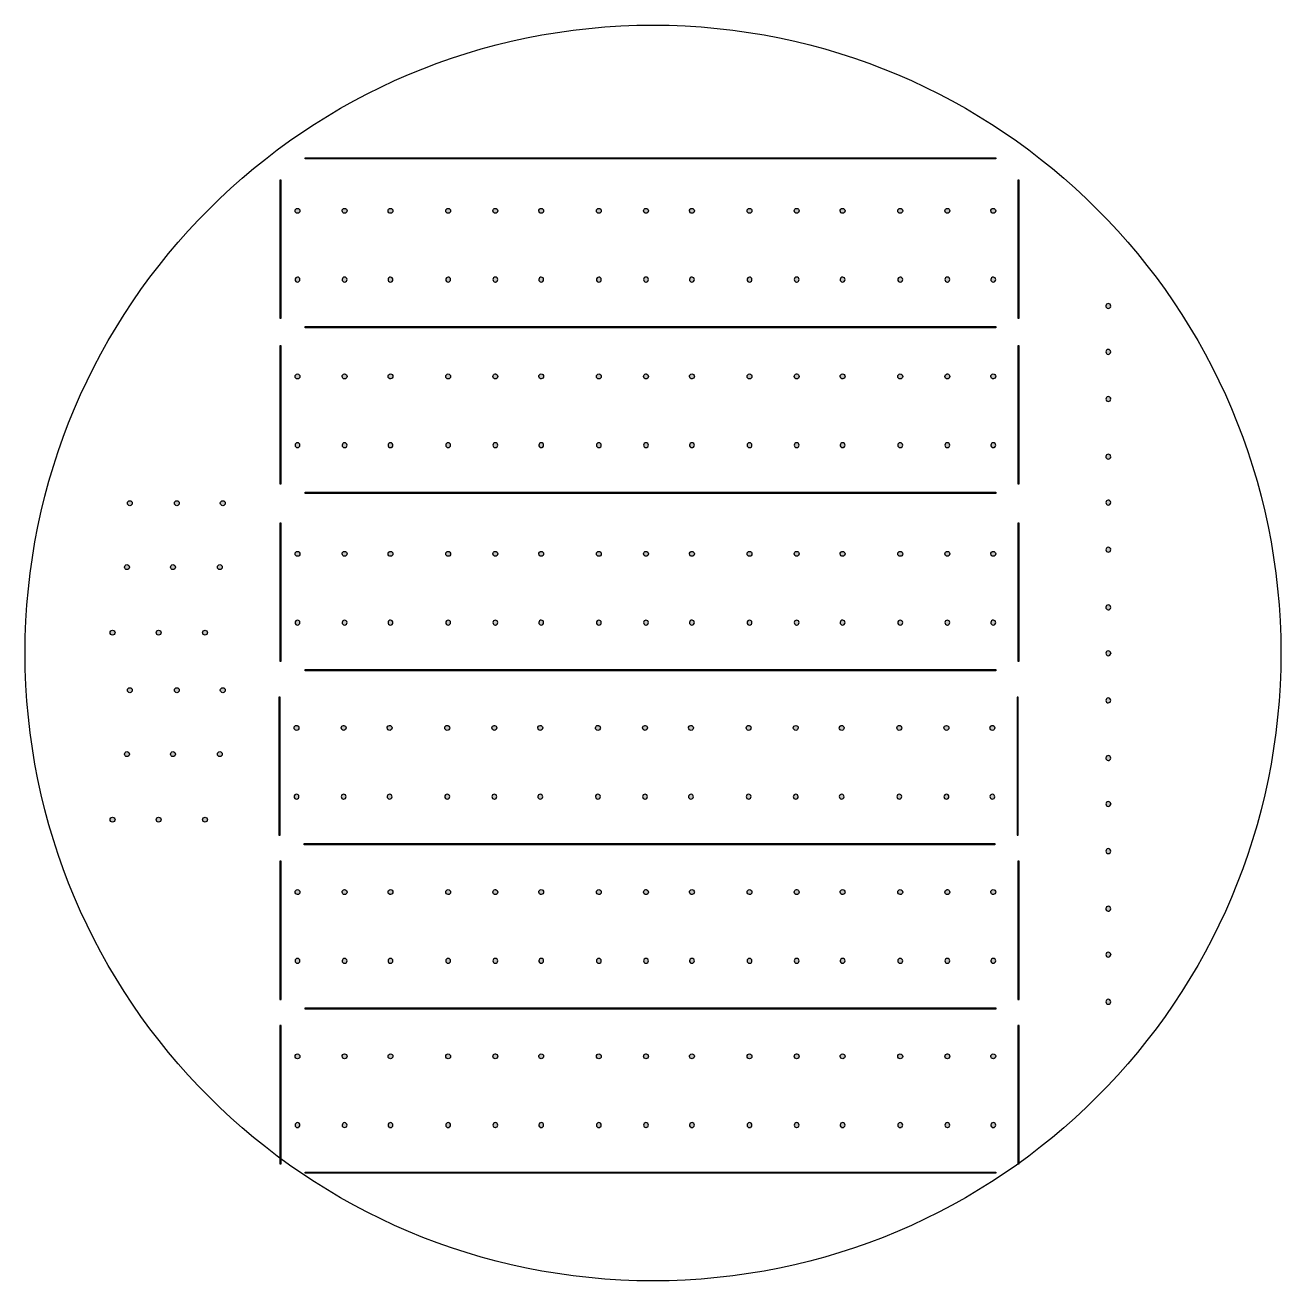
# Model space of a CAD drawing. Header units: inches. Extents: x 734146 to 834146, y 204695 to 304695.
import ezdxf

# ---------------------------------------------------------------- set-up
doc = ezdxf.new("R2010")
doc.units = ezdxf.units.IN
doc.header["$MEASUREMENT"] = 0

# ---------------------------------------------------------------- blocks, each defined once
blk = doc.blocks.new('*U8')
h = blk.add_hatch(color=256)
edge = h.paths.add_edge_path()
edge.add_line((-3378, 959), (-3369, 963))
edge.add_arc((-3452, 1140), 195, 295.21094, 652.24829)
edge = h.paths.add_edge_path()
edge.add_line((3870, 965), (3879, 961))
edge.add_arc((3957, 1140), 195, 246.25786, 603.30902)
edge = h.paths.add_edge_path()
edge.add_line((295, 945), (305, 945))
edge.add_arc((300, 1140), 195, 271.46928, 628.53072)
for p, q in [((-3378, 959), (-3369, 963)), ((295, 945), (305, 945)), ((3870, 965), (3879, 961))]:
    blk.add_line(p, q)
for centre, start, end in [((-3452, 1140), 295.21094, 292.24829), ((300, 1140), 271.46928, 268.53072), ((3957, 1140), 246.25786, 243.30902)]:
    blk.add_arc(centre, 195, start, end)
blk = doc.blocks.new('*U6')
at = {"color": 0, "linetype": 'ByBlock', "lineweight": -2, "transparency": 16777216}
for p in [(0, 0), (12000, 0), (24000, 0), (36000, 0), (48000, 0)]:
    blk.add_blockref('*U8', p, dxfattribs=at)
blk = doc.blocks.new('*U7')
h = blk.add_hatch(color=256)
edge = h.paths.add_edge_path()
edge.add_line((-3378, 959), (-3369, 963))
edge.add_arc((-3452, 1140), 195, 295.21094, 652.24829)
edge = h.paths.add_edge_path()
edge.add_line((295, 945), (305, 945))
edge.add_arc((300, 1140), 195, 271.46928, 628.53072)
edge = h.paths.add_edge_path()
edge.add_line((3879, 961), (3870, 965))
edge.add_arc((3957, 1140), 195, -113.74214, 243.30902, ccw=False)
for p, q in [((-3378, 959), (-3369, 963)), ((295, 945), (305, 945)), ((3879, 961), (3870, 965))]:
    blk.add_line(p, q)
for centre, start, end in [((-3452, 1140), 295.21094, 292.24829), ((300, 1140), 271.46928, 268.53072), ((3957, 1140), 246.25786, 243.30902)]:
    blk.add_arc(centre, 195, start, end)
blk = doc.blocks.new('*U5')
at = {"color": 0, "linetype": 'ByBlock', "lineweight": -2, "transparency": 16777216}
for p in [(0, 0), (12000, 0), (24000, 0), (36000, 0), (48000, 0)]:
    blk.add_blockref('*U7', p, dxfattribs=at)
blk = doc.blocks.new('*U15')
h = blk.add_hatch(color=256)
edge = h.paths.add_edge_path()
edge.add_line((295, 945), (305, 945))
edge.add_arc((300, 1140), 195, 271.46928, 628.53072)
edge = h.paths.add_edge_path()
edge.add_line((3870, 965), (3879, 961))
edge.add_arc((3957, 1140), 195, 246.25786, 603.30902)
edge = h.paths.add_edge_path()
edge.add_line((-3378, 959), (-3369, 963))
edge.add_arc((-3452, 1140), 195, 295.21094, 652.24829)
for p, q in [((-3378, 959), (-3369, 963)), ((295, 945), (305, 945)), ((3870, 965), (3879, 961))]:
    blk.add_line(p, q)
for centre, start, end in [((-3452, 1140), 295.21094, 292.24829), ((300, 1140), 271.46928, 268.53072), ((3957, 1140), 246.25786, 243.30902)]:
    blk.add_arc(centre, 195, start, end)
blk = doc.blocks.new('*U17')
at = {"color": 0, "linetype": 'ByBlock', "lineweight": -2, "transparency": 16777216}
for p in [(0, 0), (12000, 0), (24000, 0), (36000, 0), (48000, 0)]:
    blk.add_blockref('*U15', p, dxfattribs=at)
blk = doc.blocks.new('*U18')
h = blk.add_hatch(color=256)
edge = h.paths.add_edge_path()
edge.add_line((-3378, 959), (-3369, 963))
edge.add_arc((-3452, 1140), 195, 295.21094, 652.24829)
edge = h.paths.add_edge_path()
edge.add_line((295, 945), (305, 945))
edge.add_arc((300, 1140), 195, 271.46928, 628.53072)
edge = h.paths.add_edge_path()
edge.add_line((3870, 965), (3879, 961))
edge.add_arc((3957, 1140), 195, 246.25786, 603.30902)
for p, q in [((-3378, 959), (-3369, 963)), ((295, 945), (305, 945)), ((3870, 965), (3879, 961))]:
    blk.add_line(p, q)
for centre, start, end in [((-3452, 1140), 295.21094, 292.24829), ((300, 1140), 271.46928, 268.53072), ((3957, 1140), 246.25786, 243.30902)]:
    blk.add_arc(centre, 195, start, end)
blk = doc.blocks.new('*U16')
at = {"color": 0, "linetype": 'ByBlock', "lineweight": -2, "transparency": 16777216}
for p in [(0, 0), (12000, 0), (24000, 0), (36000, 0), (48000, 0)]:
    blk.add_blockref('*U18', p, dxfattribs=at)
blk = doc.blocks.new('*U38')
h = blk.add_hatch(color=256)
edge = h.paths.add_edge_path()
edge.add_line((295, 945), (305, 945))
edge.add_arc((300, 1140), 195, 271.46928, 628.53072)
edge = h.paths.add_edge_path()
edge.add_line((3870, 965), (3879, 961))
edge.add_arc((3957, 1140), 195, 246.25786, 603.30902)
edge = h.paths.add_edge_path()
edge.add_line((-3378, 959), (-3369, 963))
edge.add_arc((-3452, 1140), 195, 295.21094, 652.24829)
for p, q in [((-3378, 959), (-3369, 963)), ((295, 945), (305, 945)), ((3870, 965), (3879, 961))]:
    blk.add_line(p, q)
for centre, start, end in [((-3452, 1140), 295.21094, 292.24829), ((300, 1140), 271.46928, 268.53072), ((3957, 1140), 246.25786, 243.30902)]:
    blk.add_arc(centre, 195, start, end)
blk = doc.blocks.new('*U36')
at = {"color": 0, "linetype": 'ByBlock', "lineweight": -2, "transparency": 16777216}
for p in [(0, 0), (12000, 0), (24000, 0), (36000, 0), (48000, 0)]:
    blk.add_blockref('*U38', p, dxfattribs=at)
blk = doc.blocks.new('*U37')
h = blk.add_hatch(color=256)
edge = h.paths.add_edge_path()
edge.add_line((295, 945), (305, 945))
edge.add_arc((300, 1140), 195, 271.46928, 628.53072)
edge = h.paths.add_edge_path()
edge.add_line((3870, 965), (3879, 961))
edge.add_arc((3957, 1140), 195, 246.25786, 603.30902)
edge = h.paths.add_edge_path()
edge.add_line((-3378, 959), (-3369, 963))
edge.add_arc((-3452, 1140), 195, 295.21094, 652.24829)
for p, q in [((-3378, 959), (-3369, 963)), ((295, 945), (305, 945)), ((3870, 965), (3879, 961))]:
    blk.add_line(p, q)
for centre, start, end in [((-3452, 1140), 295.21094, 292.24829), ((300, 1140), 271.46928, 268.53072), ((3957, 1140), 246.25786, 243.30902)]:
    blk.add_arc(centre, 195, start, end)
blk = doc.blocks.new('*U35')
at = {"color": 0, "linetype": 'ByBlock', "lineweight": -2, "transparency": 16777216}
for p in [(0, 0), (12000, 0), (24000, 0), (36000, 0), (48000, 0)]:
    blk.add_blockref('*U37', p, dxfattribs=at)
blk = doc.blocks.new('*U39')
h = blk.add_hatch(color=256)
edge = h.paths.add_edge_path()
edge.add_line((-3378, 959), (-3369, 963))
edge.add_arc((-3452, 1140), 195, 295.21094, 652.24829)
edge = h.paths.add_edge_path()
edge.add_line((3870, 965), (3879, 961))
edge.add_arc((3957, 1140), 195, 246.25786, 603.30902)
edge = h.paths.add_edge_path()
edge.add_line((295, 945), (305, 945))
edge.add_arc((300, 1140), 195, 271.46928, 628.53072)
for p, q in [((-3378, 959), (-3369, 963)), ((295, 945), (305, 945)), ((3870, 965), (3879, 961))]:
    blk.add_line(p, q)
for centre, start, end in [((-3452, 1140), 295.21094, 292.24829), ((300, 1140), 271.46928, 268.53072), ((3957, 1140), 246.25786, 243.30902)]:
    blk.add_arc(centre, 195, start, end)
blk = doc.blocks.new('*U41')
at = {"color": 0, "linetype": 'ByBlock', "lineweight": -2, "transparency": 16777216}
for p in [(0, 0), (12000, 0), (24000, 0), (36000, 0), (48000, 0)]:
    blk.add_blockref('*U39', p, dxfattribs=at)
blk = doc.blocks.new('*U42')
h = blk.add_hatch(color=256)
edge = h.paths.add_edge_path()
edge.add_line((-3378, 959), (-3369, 963))
edge.add_arc((-3452, 1140), 195, 295.21094, 652.24829)
edge = h.paths.add_edge_path()
edge.add_line((295, 945), (305, 945))
edge.add_arc((300, 1140), 195, 271.46928, 628.53072)
edge = h.paths.add_edge_path()
edge.add_line((3870, 965), (3879, 961))
edge.add_arc((3957, 1140), 195, 246.25786, 603.30902)
for p, q in [((-3378, 959), (-3369, 963)), ((295, 945), (305, 945)), ((3870, 965), (3879, 961))]:
    blk.add_line(p, q)
for centre, start, end in [((-3452, 1140), 295.21094, 292.24829), ((300, 1140), 271.46928, 268.53072), ((3957, 1140), 246.25786, 243.30902)]:
    blk.add_arc(centre, 195, start, end)
blk = doc.blocks.new('*U40')
at = {"color": 0, "linetype": 'ByBlock', "lineweight": -2, "transparency": 16777216}
for p in [(0, 0), (12000, 0), (24000, 0), (36000, 0), (48000, 0)]:
    blk.add_blockref('*U42', p, dxfattribs=at)
blk = doc.blocks.new('*U43')
h = blk.add_hatch(color=256)
edge = h.paths.add_edge_path()
edge.add_line((-3378, 959), (-3369, 963))
edge.add_arc((-3452, 1140), 195, 295.21094, 652.24829)
edge = h.paths.add_edge_path()
edge.add_line((295, 945), (305, 945))
edge.add_arc((300, 1140), 195, 271.46928, 628.53072)
edge = h.paths.add_edge_path()
edge.add_line((3870, 965), (3879, 961))
edge.add_arc((3957, 1140), 195, 246.25786, 603.30902)
for p, q in [((-3378, 959), (-3369, 963)), ((295, 945), (305, 945)), ((3870, 965), (3879, 961))]:
    blk.add_line(p, q)
for centre, start, end in [((-3452, 1140), 295.21094, 292.24829), ((300, 1140), 271.46928, 268.53072), ((3957, 1140), 246.25786, 243.30902)]:
    blk.add_arc(centre, 195, start, end)
blk = doc.blocks.new('*U45')
at = {"color": 0, "linetype": 'ByBlock', "lineweight": -2, "transparency": 16777216}
for p in [(0, 0), (12000, 0), (24000, 0), (36000, 0), (48000, 0)]:
    blk.add_blockref('*U43', p, dxfattribs=at)
blk = doc.blocks.new('*U46')
h = blk.add_hatch(color=256)
edge = h.paths.add_edge_path()
edge.add_line((-3378, 959), (-3369, 963))
edge.add_arc((-3452, 1140), 195, 295.21094, 652.24829)
edge = h.paths.add_edge_path()
edge.add_line((3870, 965), (3879, 961))
edge.add_arc((3957, 1140), 195, 246.25786, 603.30902)
edge = h.paths.add_edge_path()
edge.add_line((295, 945), (305, 945))
edge.add_arc((300, 1140), 195, 271.46928, 628.53072)
for p, q in [((-3378, 959), (-3369, 963)), ((295, 945), (305, 945)), ((3870, 965), (3879, 961))]:
    blk.add_line(p, q)
for centre, start, end in [((-3452, 1140), 295.21094, 292.24829), ((300, 1140), 271.46928, 268.53072), ((3957, 1140), 246.25786, 243.30902)]:
    blk.add_arc(centre, 195, start, end)
blk = doc.blocks.new('*U44')
at = {"color": 0, "linetype": 'ByBlock', "lineweight": -2, "transparency": 16777216}
for p in [(0, 0), (12000, 0), (24000, 0), (36000, 0), (48000, 0)]:
    blk.add_blockref('*U46', p, dxfattribs=at)
blk = doc.blocks.new('*U50')
h = blk.add_hatch(color=256)
edge = h.paths.add_edge_path()
edge.add_line((3870, 965), (3879, 961))
edge.add_arc((3957, 1140), 195, 246.25786, 603.30902)
edge = h.paths.add_edge_path()
edge.add_line((295, 945), (305, 945))
edge.add_arc((300, 1140), 195, 271.46928, 628.53072)
edge = h.paths.add_edge_path()
edge.add_line((-3378, 959), (-3369, 963))
edge.add_arc((-3452, 1140), 195, 295.21094, 652.24829)
for p, q in [((-3378, 959), (-3369, 963)), ((295, 945), (305, 945)), ((3870, 965), (3879, 961))]:
    blk.add_line(p, q)
for centre, start, end in [((-3452, 1140), 295.21094, 292.24829), ((300, 1140), 271.46928, 268.53072), ((3957, 1140), 246.25786, 243.30902)]:
    blk.add_arc(centre, 195, start, end)
blk = doc.blocks.new('*U48')
at = {"color": 0, "linetype": 'ByBlock', "lineweight": -2, "transparency": 16777216}
for p in [(0, 0), (12000, 0), (24000, 0), (36000, 0), (48000, 0)]:
    blk.add_blockref('*U50', p, dxfattribs=at)
blk = doc.blocks.new('*U49')
h = blk.add_hatch(color=256)
edge = h.paths.add_edge_path()
edge.add_line((-3378, 959), (-3369, 963))
edge.add_arc((-3452, 1140), 195, 295.21094, 652.24829)
edge = h.paths.add_edge_path()
edge.add_line((295, 945), (305, 945))
edge.add_arc((300, 1140), 195, 271.46928, 628.53072)
edge = h.paths.add_edge_path()
edge.add_line((3870, 965), (3879, 961))
edge.add_arc((3957, 1140), 195, 246.25786, 603.30902)
for p, q in [((-3378, 959), (-3369, 963)), ((295, 945), (305, 945)), ((3870, 965), (3879, 961))]:
    blk.add_line(p, q)
for centre, start, end in [((-3452, 1140), 295.21094, 292.24829), ((300, 1140), 271.46928, 268.53072), ((3957, 1140), 246.25786, 243.30902)]:
    blk.add_arc(centre, 195, start, end)
blk = doc.blocks.new('*U47')
at = {"color": 0, "linetype": 'ByBlock', "lineweight": -2, "transparency": 16777216}
for p in [(0, 0), (12000, 0), (24000, 0), (36000, 0), (48000, 0)]:
    blk.add_blockref('*U49', p, dxfattribs=at)
blk = doc.blocks.new('*U120')
h = blk.add_hatch(color=256)
edge = h.paths.add_edge_path()
edge.add_line((3879, 961), (3870, 965))
edge.add_arc((3957, 1140), 195, -113.74214, 243.30902, ccw=False)
edge = h.paths.add_edge_path()
edge.add_line((305, 945), (295, 945))
edge.add_arc((300, 1140), 195, -88.53072, 268.53072, ccw=False)
edge = h.paths.add_edge_path()
edge.add_line((-3369, 963), (-3378, 959))
edge.add_arc((-3452, 1140), 195, -64.78906, 292.24829, ccw=False)
for p, q in [((-3369, 963), (-3378, 959)), ((305, 945), (295, 945)), ((3879, 961), (3870, 965))]:
    blk.add_line(p, q)
for centre, start, end in [((-3452, 1140), 295.21094, 292.24829), ((300, 1140), 271.46928, 268.53072), ((3957, 1140), 246.25786, 243.30902)]:
    blk.add_arc(centre, 195, start, end)
blk = doc.blocks.new('*U118')
at = {"color": 0, "linetype": 'ByBlock', "lineweight": -2, "transparency": 16777216}
for p in [(0, 0), (12000, 0), (24000, 0), (36000, 0), (48000, 0)]:
    blk.add_blockref('*U120', p, dxfattribs=at)

msp = doc.modelspace()

# ---------------------------------------------------------------- hatches: boundary and pattern name
h = msp.add_hatch(color=256)
h.dxf.hatch_style = 1
h.paths.add_polyline_path([(756452, 294138), (811452, 294138), (811452, 294038), (756452, 294038)])
h = msp.add_hatch(color=256)
h.dxf.hatch_style = 1
h.paths.add_polyline_path([(754537, 292357), (754437, 292357), (754437, 281357), (754537, 281357)])
h = msp.add_hatch(color=256)
h.dxf.hatch_style = 1
h.paths.add_polyline_path([(813309, 292357), (813209, 292357), (813209, 281357), (813309, 281357)])
h = msp.add_hatch(color=256)
h.dxf.hatch_style = 1
h.paths.add_polyline_path([(756452, 280695), (811452, 280695), (811452, 280595), (756452, 280595)])
h = msp.add_hatch(color=256)
h.dxf.hatch_style = 1
h.paths.add_polyline_path([(756452, 267506), (811452, 267506), (811452, 267406), (756452, 267406)])
h.paths.add_polyline_path([(813309, 279168), (813209, 279168), (813209, 268168), (813309, 268168)])
h = msp.add_hatch(color=256)
edge = h.paths.add_edge_path()
edge.add_arc((742486, 266622), 195, 0, 360)
edge = h.paths.add_edge_path()
edge.add_arc((746226, 266622), 195, 0, 360)
edge = h.paths.add_edge_path()
edge.add_arc((749887, 266622), 195, 0, 360)
h = msp.add_hatch(color=256)
h.dxf.hatch_style = 1
h.paths.add_polyline_path([(756452, 253378), (811452, 253378), (811452, 253278), (756452, 253278)])
h.paths.add_polyline_path([(754537, 265040), (754437, 265040), (754437, 254040), (754537, 254040)])
h = msp.add_hatch(color=256)
h.dxf.hatch_style = 1
h.paths.add_polyline_path([(813309, 265040), (813209, 265040), (813209, 254040), (813309, 254040)])
h = msp.add_hatch(color=256)
edge = h.paths.add_edge_path()
edge.add_arc((749655, 261537), 195, 0, 360)
edge = h.paths.add_edge_path()
edge.add_arc((742255, 261537), 195, 0, 360)
edge = h.paths.add_edge_path()
edge.add_arc((745918, 261537), 195, 0, 360)
h = msp.add_hatch(color=256)
edge = h.paths.add_edge_path()
edge.add_arc((748474, 256315), 195, 0, 360)
edge = h.paths.add_edge_path()
edge.add_arc((744777, 256315), 195, 0, 360)
edge = h.paths.add_edge_path()
edge.add_arc((741110, 256315), 195, 0, 360)
h = msp.add_hatch(color=256)
edge = h.paths.add_edge_path()
edge.add_arc((742486, 251730), 195, 0, 360)
edge = h.paths.add_edge_path()
edge.add_arc((746226, 251730), 195, 0, 360)
edge = h.paths.add_edge_path()
edge.add_arc((749887, 251730), 195, 0, 360)
h = msp.add_hatch(color=256)
h.dxf.hatch_style = 1
h.paths.add_polyline_path([(813235, 251180), (813135, 251180), (813135, 240180), (813235, 240180)])
h.paths.add_polyline_path([(756378, 239518), (811378, 239518), (811378, 239418), (756378, 239418)])
h.paths.add_polyline_path([(813309, 238107), (813209, 238107), (813209, 227107), (813309, 227107)])
h.paths.add_polyline_path([(754463, 251180), (754363, 251180), (754363, 240180), (754463, 240180)])
h.paths.add_polyline_path([(754537, 238107), (754437, 238107), (754437, 227107), (754537, 227107)])
h.paths.add_polyline_path([(754537, 225027), (754437, 225027), (754437, 214027), (754537, 214027)])
h.paths.add_polyline_path([(756452, 226444), (811452, 226444), (811452, 226344), (756452, 226344)])
h.paths.add_polyline_path([(813309, 225027), (813209, 225027), (813209, 214027), (813309, 214027)])
h.paths.add_polyline_path([(756452, 213365), (811452, 213365), (811452, 213265), (756452, 213265)])
h = msp.add_hatch(color=256)
edge = h.paths.add_edge_path()
edge.add_arc((749655, 246645), 195, 0, 360)
edge = h.paths.add_edge_path()
edge.add_arc((742255, 246645), 195, 0, 360)
edge = h.paths.add_edge_path()
edge.add_arc((745918, 246645), 195, 0, 360)
h = msp.add_hatch(color=256)
edge = h.paths.add_edge_path()
edge.add_arc((748474, 241423), 195, 0, 360)
edge = h.paths.add_edge_path()
edge.add_arc((744777, 241423), 195, 0, 360)
edge = h.paths.add_edge_path()
edge.add_arc((741110, 241423), 195, 0, 360)

# ---------------------------------------------------------------- linework, layer by layer
for points in [[(756452, 294138), (811452, 294138), (811452, 294038), (756452, 294038)], [(754537, 292357), (754437, 292357), (754437, 281357), (754537, 281357)], [(813309, 292357), (813209, 292357), (813209, 281357), (813309, 281357)], [(756452, 280695), (811452, 280695), (811452, 280595), (756452, 280595)], [(754537, 279168), (754437, 279168), (754437, 268168), (754537, 268168)], [(813309, 279168), (813209, 279168), (813209, 268168), (813309, 268168)], [(756452, 267506), (811452, 267506), (811452, 267406), (756452, 267406)], [(754537, 265040), (754437, 265040), (754437, 254040), (754537, 254040)], [(813309, 265040), (813209, 265040), (813209, 254040), (813309, 254040)], [(756452, 253378), (811452, 253378), (811452, 253278), (756452, 253278)], [(754463, 251180), (754363, 251180), (754363, 240180), (754463, 240180)], [(813235, 251180), (813135, 251180), (813135, 240180), (813235, 240180)], [(756378, 239518), (811378, 239518), (811378, 239418), (756378, 239418)], [(754537, 238107), (754437, 238107), (754437, 227107), (754537, 227107)], [(813309, 238107), (813209, 238107), (813209, 227107), (813309, 227107)], [(756452, 226444), (811452, 226444), (811452, 226344), (756452, 226344)], [(754537, 225027), (754437, 225027), (754437, 214027), (754537, 214027)], [(813309, 225027), (813209, 225027), (813209, 214027), (813309, 214027)], [(756452, 213365), (811452, 213365), (811452, 213265), (756452, 213265)]]:
    msp.add_lwpolyline(points, close=True)
for centre, radius in [((784146, 254695), 50000), ((742486, 266622), 195), ((746226, 266622), 195), ((749887, 266622), 195), ((742255, 261537), 195), ((745918, 261537), 195), ((749655, 261537), 195), ((741110, 256315), 195), ((744777, 256315), 195), ((748474, 256315), 195), ((742486, 251730), 195), ((746226, 251730), 195), ((749887, 251730), 195), ((742255, 246645), 195), ((745918, 246645), 195), ((749655, 246645), 195), ((741110, 241423), 195), ((744777, 241423), 195), ((748474, 241423), 195)]:
    msp.add_circle(centre, radius)

# ---------------------------------------------------------------- block references
at = {"xscale": -1, "rotation": 180}
for name, p in [('*U6', (759287, 291046)), ('*U17', (759287, 277858)), ('*U41', (759287, 263729)), ('*U36', (759213, 249870)), ('*U45', (759287, 236796)), ('*U48', (759287, 223716))]:
    msp.add_blockref(name, p, dxfattribs=at)
for name, p in [('*U5', (759287, 283291)), ('*U16', (759287, 270102)), ('*U40', (759287, 255974)), ('*U35', (759213, 242114)), ('*U44', (759287, 229041)), ('*U47', (759287, 215961))]:
    msp.add_blockref(name, p)
at = {"rotation": 90}
msp.add_blockref('*U118', (821543, 230373), dxfattribs=at)

doc.saveas('drawing.dxf')
